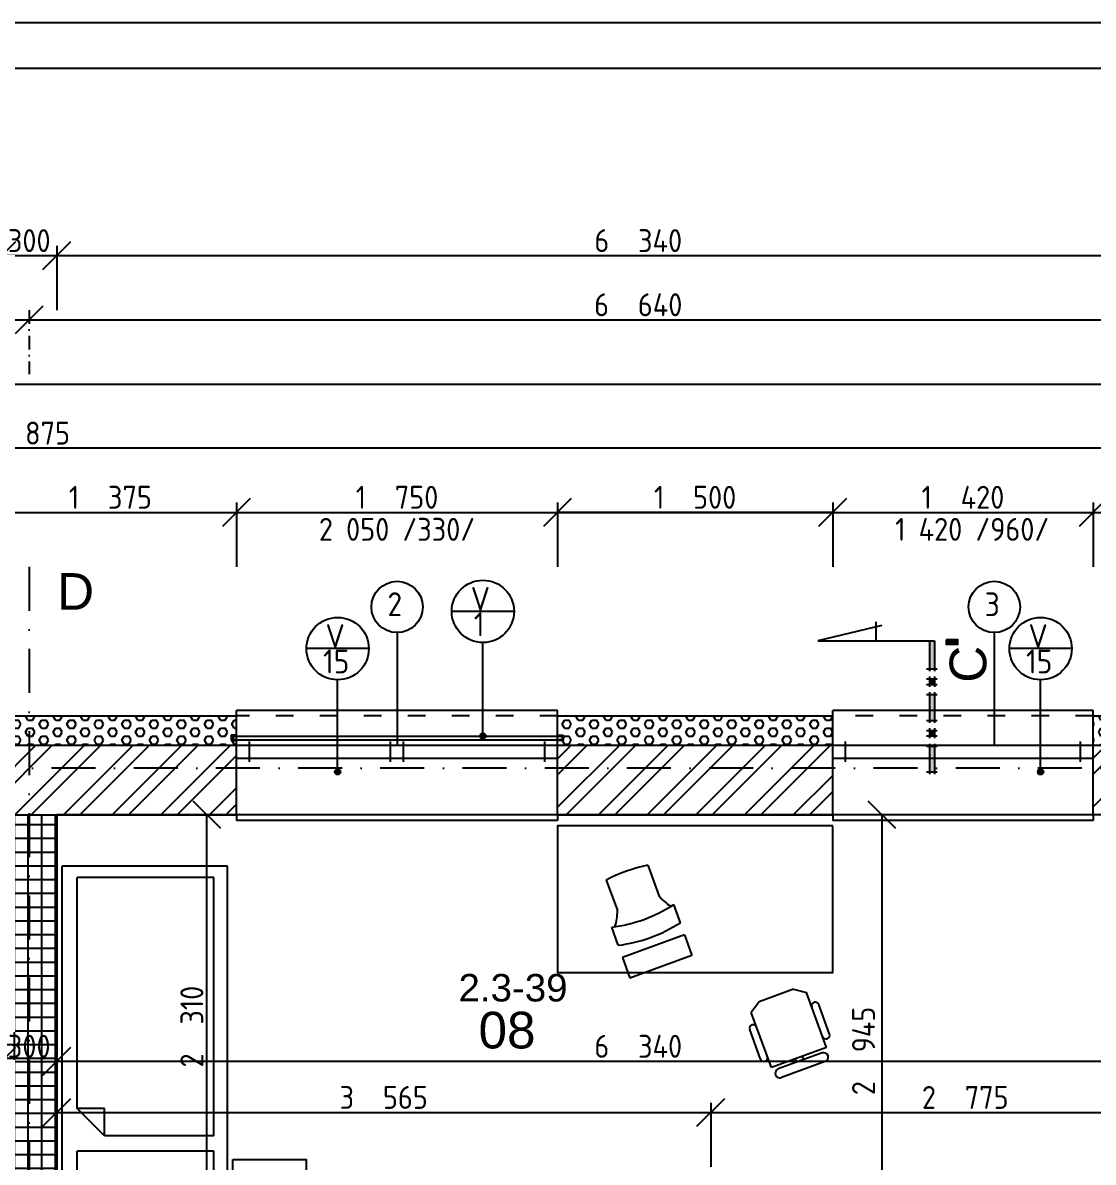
# Model space of a CAD drawing. Extents: x 4511820 to 5180432, y -1526536 to -944957.
# Drawn here: x 5109347 to 5115182, y -1201509 to -1195294 of the extents above; entities that cross this region are included whole.
import ezdxf

# ---------------------------------------------------------------- set-up
doc = ezdxf.new("R2010")
doc.units = 0
doc.header["$MEASUREMENT"] = 0
doc.linetypes.add('ACAD_ISO03W100', pattern=[30, 12, -18])
doc.linetypes.add('BODKOCIARKOVANA_3', pattern=[5.6, 3, -1.3, 0, -1.3])
doc.layers.get('0').update_dxf_attribs({"linetype": 'CONTINUOUS'})
doc.layers.get('Defpoints').update_dxf_attribs({"color": 61, "linetype": 'CONTINUOUS'})
for name, color, linetype in [('KÓTY', 4, 'CONTINUOUS'), ('MÚRY', 1, 'CONTINUOUS'), ('OKNÁ', 143, 'CONTINUOUS'), ('osi', 253, 'CONTINUOUS'), ('Plochy', 41, 'CONTINUOUS'), ('POPIS', 7, 'CONTINUOUS'), ('TENKÁ', 7, 'CONTINUOUS'), ('ZARIADENIE', 47, 'CONTINUOUS'), ('ŠRAFY', 82, 'CONTINUOUS')]:
    doc.layers.add(name, color=color, linetype=linetype)
doc.styles.add('ARIAL', font='arial.ttf')
doc.styles.add('styl1', font='arial.ttf')
doc.styles.add('STYLE1', font='isocp.shx')
doc.dimstyles.new('STANDARD-50', dxfattribs={"dimtxt": 125, "dimasz": 150, "dimexe": 10, "dimexo": 200, "dimgap": 20, "dimtad": 1, "dimdsep": 46, "dimlunit": 6, "dimtxsty": 'STYLE1', "dimblk1": 'OBLIQUE', "dimblk2": 'OBLIQUE', "dimsah": 1, "dimcen": 2.5, "dimse1": 1, "dimse2": 1, "dimadec": 0, "dimazin": 0, "dimtfac": 1, "dimtmove": 1, "dimatfit": 3, "dimldrblk": 'OBLIQUE', "dimfxl": 1, "dimtolj": 1, "dimtzin": 0, "dimarcsym": 0})
pattern_1 = [(45, (584112, 2493.08), (-132.5825215, 132.5825215), []), (45, (584200.39, 2493.08), (-132.5825215, 132.5825215), [])]
pattern_2 = [(0, (0, -89070.035), (0, 43.3012702), [25, -50]), (120, (0, -89070.035), (-37.5, -21.6506351), [25, -50]), (60, (25, -89070.035), (-37.5, 21.6506351), [25, -50])]

# ---------------------------------------------------------------- blocks, each defined once
blk = doc.blocks.new('_OBLIQUE')
at = {"color": 0, "linetype": 'ByBlock'}
blk.add_line((-0.5, -0.5), (0.5, 0.5), dxfattribs=at)
blk = doc.blocks.new('*D13621')
at = {"layer": 'Defpoints', "color": 0}
for p in [(5156282.5, -1197264.5), (5095887.5, -1199234.2), (5156282.5, -1199234.2)]:
    blk.add_point(p, dxfattribs=at)
at = {"layer": 'KÓTY', "color": 0, "lineweight": -2}
blk.add_line((5095887.5, -1197264.5), (5156282.5, -1197264.5), dxfattribs=at)
at = {"layer": 'KÓTY', "color": 0, "linetype": 'ByBlock', "lineweight": -2, "xscale": 150, "yscale": 150, "zscale": 150, "rotation": 180}
blk.add_blockref('_OBLIQUE', (5095887.5, -1197264.5), dxfattribs=at)
at = {"layer": 'KÓTY', "color": 0, "linetype": 'ByBlock', "lineweight": -2, "xscale": 150, "yscale": 150, "zscale": 150}
blk.add_blockref('_OBLIQUE', (5156282.5, -1197264.5), dxfattribs=at)
at = {"layer": 'KÓTY', "color": 0, "insert": (5126085, -1197182), "char_height": 125, "attachment_point": 5, "style": 'STYLE1'}
blk.add_mtext('\\A1;60ﾠ395', dxfattribs=at)
blk = doc.blocks.new('*D13624')
at = {"layer": 'Defpoints', "color": 0}
for p in [(5109382.5, -1196914.5), (5104747.5, -1199074.2), (5109382.5, -1199234.2)]:
    blk.add_point(p, dxfattribs=at)
at = {"layer": 'KÓTY', "color": 0, "lineweight": -2}
blk.add_line((5104747.5, -1196914.5), (5109382.5, -1196914.5), dxfattribs=at)
at = {"layer": 'KÓTY', "color": 0, "linetype": 'ByBlock', "lineweight": -2, "xscale": 150, "yscale": 150, "zscale": 150, "rotation": 180}
blk.add_blockref('_OBLIQUE', (5104747.5, -1196914.5), dxfattribs=at)
at = {"layer": 'KÓTY', "color": 0, "linetype": 'ByBlock', "lineweight": -2, "xscale": 150, "yscale": 150, "zscale": 150}
blk.add_blockref('_OBLIQUE', (5109382.5, -1196914.5), dxfattribs=at)
at = {"layer": 'KÓTY', "color": 0, "insert": (5107065, -1196832), "char_height": 125, "attachment_point": 5, "style": 'STYLE1'}
blk.add_mtext('\\A1;4ﾠ635', dxfattribs=at)
blk = doc.blocks.new('*D13625')
at = {"layer": 'Defpoints', "color": 0}
for p in [(5116022.5, -1196914.5), (5109382.5, -1199234.2), (5116022.5, -1199234.2)]:
    blk.add_point(p, dxfattribs=at)
at = {"layer": 'KÓTY', "color": 0, "lineweight": -2}
blk.add_line((5109382.5, -1196914.5), (5116022.5, -1196914.5), dxfattribs=at)
at = {"layer": 'KÓTY', "color": 0, "linetype": 'ByBlock', "lineweight": -2, "xscale": 150, "yscale": 150, "zscale": 150, "rotation": 180}
blk.add_blockref('_OBLIQUE', (5109382.5, -1196914.5), dxfattribs=at)
at = {"layer": 'KÓTY', "color": 0, "linetype": 'ByBlock', "lineweight": -2, "xscale": 150, "yscale": 150, "zscale": 150}
blk.add_blockref('_OBLIQUE', (5116022.5, -1196914.5), dxfattribs=at)
at = {"layer": 'KÓTY', "color": 0, "insert": (5112702.5, -1196832), "char_height": 125, "attachment_point": 5, "style": 'STYLE1'}
blk.add_mtext('\\A1;6ﾠ640', dxfattribs=at)
blk = doc.blocks.new('*D13638')
at = {"layer": 'Defpoints', "color": 0}
for p in [(5112262.5, -1197964.5), (5112262.5, -1199234.2), (5113762.5, -1199234.2)]:
    blk.add_point(p, dxfattribs=at)
at = {"layer": 'KÓTY', "color": 0, "lineweight": -2}
blk.add_line((5113762.5, -1197964.5), (5112262.5, -1197964.5), dxfattribs=at)
at = {"layer": 'KÓTY', "color": 0, "linetype": 'ByBlock', "lineweight": -2, "xscale": 150, "yscale": 150, "zscale": 150, "rotation": 180}
blk.add_blockref('_OBLIQUE', (5112262.5, -1197964.5), dxfattribs=at)
at = {"layer": 'KÓTY', "color": 0, "linetype": 'ByBlock', "lineweight": -2, "xscale": 150, "yscale": 150, "zscale": 150}
blk.add_blockref('_OBLIQUE', (5113762.5, -1197964.5), dxfattribs=at)
at = {"layer": 'KÓTY', "color": 0, "insert": (5113012.5, -1197882), "char_height": 125, "attachment_point": 5, "style": 'STYLE1'}
blk.add_mtext('\\A1;1ﾠ500', dxfattribs=at)
blk = doc.blocks.new('*D13639')
at = {"layer": 'Defpoints', "color": 0}
for p in [(5113762.5, -1197964.5), (5112262.5, -1199234.2), (5113762.5, -1199234.2)]:
    blk.add_point(p, dxfattribs=at)
at = {"layer": 'KÓTY', "color": 0, "lineweight": -2}
blk.add_line((5112262.5, -1197964.5), (5113762.5, -1197964.5), dxfattribs=at)
at = {"layer": 'KÓTY', "color": 0, "linetype": 'ByBlock', "lineweight": -2, "xscale": 150, "yscale": 150, "zscale": 150, "rotation": 180}
blk.add_blockref('_OBLIQUE', (5112262.5, -1197964.5), dxfattribs=at)
at = {"layer": 'KÓTY', "color": 0, "linetype": 'ByBlock', "lineweight": -2, "xscale": 150, "yscale": 150, "zscale": 150}
blk.add_blockref('_OBLIQUE', (5113762.5, -1197964.5), dxfattribs=at)
at = {"layer": 'KÓTY', "color": 0, "insert": (5113012.5, -1197882), "char_height": 125, "attachment_point": 5, "style": 'STYLE1'}
blk.add_mtext('\\A1;1ﾠ500', dxfattribs=at)
blk = doc.blocks.new('*D13661')
at = {"layer": 'Defpoints', "color": 0}
for p in [(5095887.5, -1197614.5), (5122762.5, -1199074.2), (5095887.5, -1199234.2)]:
    blk.add_point(p, dxfattribs=at)
at = {"layer": 'KÓTY', "color": 0, "lineweight": -2}
blk.add_line((5122762.5, -1197614.5), (5095887.5, -1197614.5), dxfattribs=at)
at = {"layer": 'KÓTY', "color": 0, "linetype": 'ByBlock', "lineweight": -2, "xscale": 150, "yscale": 150, "zscale": 150, "rotation": 180}
blk.add_blockref('_OBLIQUE', (5095887.5, -1197614.5), dxfattribs=at)
at = {"layer": 'KÓTY', "color": 0, "linetype": 'ByBlock', "lineweight": -2, "xscale": 150, "yscale": 150, "zscale": 150}
blk.add_blockref('_OBLIQUE', (5122762.5, -1197614.5), dxfattribs=at)
at = {"layer": 'KÓTY', "color": 0, "insert": (5109325, -1197532), "char_height": 125, "attachment_point": 5, "style": 'STYLE1'}
blk.add_mtext('\\A1;26ﾠ875', dxfattribs=at)
blk = doc.blocks.new('*D13730')
at = {"layer": 'Defpoints', "color": 0}
for p in [(5109532.5, -1196564.5), (5109532.5, -1199614.2), (5115872.5, -1199614.2)]:
    blk.add_point(p, dxfattribs=at)
at = {"layer": 'KÓTY', "color": 0, "lineweight": -2}
blk.add_line((5115872.5, -1196564.5), (5109532.5, -1196564.5), dxfattribs=at)
at = {"layer": 'KÓTY', "color": 0, "linetype": 'ByBlock', "lineweight": -2, "xscale": 150, "yscale": 150, "zscale": 150, "rotation": 180}
blk.add_blockref('_OBLIQUE', (5109532.5, -1196564.5), dxfattribs=at)
at = {"layer": 'KÓTY', "color": 0, "linetype": 'ByBlock', "lineweight": -2, "xscale": 150, "yscale": 150, "zscale": 150}
blk.add_blockref('_OBLIQUE', (5115872.5, -1196564.5), dxfattribs=at)
at = {"layer": 'KÓTY', "color": 0, "insert": (5112702.5, -1196482), "char_height": 125, "attachment_point": 5, "style": 'STYLE1'}
blk.add_mtext('\\A1;6ﾠ340', dxfattribs=at)
blk = doc.blocks.new('*D13731')
at = {"layer": 'Defpoints', "color": 0}
for p in [(5109232.5, -1196564.5), (5109232.5, -1199614.2), (5109532.5, -1199614.2)]:
    blk.add_point(p, dxfattribs=at)
at = {"layer": 'KÓTY', "color": 0, "lineweight": -2}
blk.add_line((5109532.5, -1196564.5), (5109232.5, -1196564.5), dxfattribs=at)
at = {"layer": 'KÓTY', "color": 0, "linetype": 'ByBlock', "lineweight": -2, "xscale": 150, "yscale": 150, "zscale": 150, "rotation": 180}
blk.add_blockref('_OBLIQUE', (5109232.5, -1196564.5), dxfattribs=at)
at = {"layer": 'KÓTY', "color": 0, "linetype": 'ByBlock', "lineweight": -2, "xscale": 150, "yscale": 150, "zscale": 150}
blk.add_blockref('_OBLIQUE', (5109532.5, -1196564.5), dxfattribs=at)
at = {"layer": 'KÓTY', "color": 0, "insert": (5109382.5, -1196482), "char_height": 125, "attachment_point": 5, "style": 'STYLE1'}
blk.add_mtext('\\A1;300', dxfattribs=at)
blk = doc.blocks.new('*D14026')
at = {"layer": 'Defpoints', "color": 0}
for p in [(5115182.5, -1197964.5), (5113762.5, -1199074.2), (5115182.5, -1199074.2)]:
    blk.add_point(p, dxfattribs=at)
at = {"layer": 'KÓTY', "color": 0, "lineweight": -2}
blk.add_line((5113762.5, -1197964.5), (5115182.5, -1197964.5), dxfattribs=at)
at = {"layer": 'KÓTY', "color": 0, "linetype": 'ByBlock', "lineweight": -2, "xscale": 150, "yscale": 150, "zscale": 150, "rotation": 180}
blk.add_blockref('_OBLIQUE', (5113762.5, -1197964.5), dxfattribs=at)
at = {"layer": 'KÓTY', "color": 0, "linetype": 'ByBlock', "lineweight": -2, "xscale": 150, "yscale": 150, "zscale": 150}
blk.add_blockref('_OBLIQUE', (5115182.5, -1197964.5), dxfattribs=at)
at = {"layer": 'KÓTY', "color": 0, "insert": (5114472.5, -1197882), "char_height": 125, "attachment_point": 5, "style": 'STYLE1'}
blk.add_mtext('\\A1;1ﾠ420', dxfattribs=at)
blk = doc.blocks.new('*D14027')
at = {"layer": 'Defpoints', "color": 0}
for p in [(5117012.5, -1197964.5), (5115182.5, -1199234.2), (5117012.5, -1199234.2)]:
    blk.add_point(p, dxfattribs=at)
at = {"layer": 'KÓTY', "color": 0, "lineweight": -2}
blk.add_line((5115182.5, -1197964.5), (5117012.5, -1197964.5), dxfattribs=at)
at = {"layer": 'KÓTY', "color": 0, "linetype": 'ByBlock', "lineweight": -2, "xscale": 150, "yscale": 150, "zscale": 150, "rotation": 180}
blk.add_blockref('_OBLIQUE', (5115182.5, -1197964.5), dxfattribs=at)
at = {"layer": 'KÓTY', "color": 0, "linetype": 'ByBlock', "lineweight": -2, "xscale": 150, "yscale": 150, "zscale": 150}
blk.add_blockref('_OBLIQUE', (5117012.5, -1197964.5), dxfattribs=at)
at = {"layer": 'KÓTY', "color": 0, "insert": (5116097.5, -1197882), "char_height": 125, "attachment_point": 5, "style": 'STYLE1'}
blk.add_mtext('\\A1;1ﾠ830', dxfattribs=at)
blk = doc.blocks.new('*D14028')
at = {"layer": 'Defpoints', "color": 0}
for p in [(5110512.5, -1197964.5), (5109137.5, -1199234.2), (5110512.5, -1199234.2)]:
    blk.add_point(p, dxfattribs=at)
at = {"layer": 'KÓTY', "color": 0, "lineweight": -2}
blk.add_line((5109137.5, -1197964.5), (5110512.5, -1197964.5), dxfattribs=at)
at = {"layer": 'KÓTY', "color": 0, "linetype": 'ByBlock', "lineweight": -2, "xscale": 150, "yscale": 150, "zscale": 150, "rotation": 180}
blk.add_blockref('_OBLIQUE', (5109137.5, -1197964.5), dxfattribs=at)
at = {"layer": 'KÓTY', "color": 0, "linetype": 'ByBlock', "lineweight": -2, "xscale": 150, "yscale": 150, "zscale": 150}
blk.add_blockref('_OBLIQUE', (5110512.5, -1197964.5), dxfattribs=at)
at = {"layer": 'KÓTY', "color": 0, "insert": (5109825, -1197882), "char_height": 125, "attachment_point": 5, "style": 'STYLE1'}
blk.add_mtext('\\A1;1ﾠ375', dxfattribs=at)
blk = doc.blocks.new('*D14029')
at = {"layer": 'Defpoints', "color": 0}
for p in [(5112262.5, -1197964.5), (5110512.5, -1199234.2), (5112262.5, -1199234.2)]:
    blk.add_point(p, dxfattribs=at)
at = {"layer": 'KÓTY', "color": 0, "lineweight": -2}
blk.add_line((5110512.5, -1197964.5), (5112262.5, -1197964.5), dxfattribs=at)
at = {"layer": 'KÓTY', "color": 0, "linetype": 'ByBlock', "lineweight": -2, "xscale": 150, "yscale": 150, "zscale": 150, "rotation": 180}
blk.add_blockref('_OBLIQUE', (5110512.5, -1197964.5), dxfattribs=at)
at = {"layer": 'KÓTY', "color": 0, "linetype": 'ByBlock', "lineweight": -2, "xscale": 150, "yscale": 150, "zscale": 150}
blk.add_blockref('_OBLIQUE', (5112262.5, -1197964.5), dxfattribs=at)
at = {"layer": 'KÓTY', "color": 0, "insert": (5111387.5, -1197882), "char_height": 125, "attachment_point": 5, "style": 'STYLE1'}
blk.add_mtext('\\A1;1ﾠ750', dxfattribs=at)
blk = doc.blocks.new('*D27119')
at = {"layer": 'Defpoints', "color": 0}
for p in [(5112262.5, -1197964.5), (5112262.5, -1199234.2), (5113762.5, -1199234.2)]:
    blk.add_point(p, dxfattribs=at)
at = {"layer": 'KÓTY', "color": 0, "lineweight": -2}
blk.add_line((5113762.5, -1197964.5), (5112262.5, -1197964.5), dxfattribs=at)
at = {"layer": 'KÓTY', "color": 0, "linetype": 'ByBlock', "lineweight": -2, "xscale": 150, "yscale": 150, "zscale": 150, "rotation": 180}
blk.add_blockref('_OBLIQUE', (5112262.5, -1197964.5), dxfattribs=at)
at = {"layer": 'KÓTY', "color": 0, "linetype": 'ByBlock', "lineweight": -2, "xscale": 150, "yscale": 150, "zscale": 150}
blk.add_blockref('_OBLIQUE', (5113762.5, -1197964.5), dxfattribs=at)
at = {"layer": 'KÓTY', "color": 0, "insert": (5113012.5, -1197882), "char_height": 125, "attachment_point": 5, "style": 'STYLE1'}
blk.add_mtext('\\A1;1ﾠ500', dxfattribs=at)
blk = doc.blocks.new('*D27120')
at = {"layer": 'Defpoints', "color": 0}
for p in [(5113762.5, -1197964.5), (5112262.5, -1199234.2), (5113762.5, -1199234.2)]:
    blk.add_point(p, dxfattribs=at)
at = {"layer": 'KÓTY', "color": 0, "lineweight": -2}
blk.add_line((5112262.5, -1197964.5), (5113762.5, -1197964.5), dxfattribs=at)
at = {"layer": 'KÓTY', "color": 0, "linetype": 'ByBlock', "lineweight": -2, "xscale": 150, "yscale": 150, "zscale": 150, "rotation": 180}
blk.add_blockref('_OBLIQUE', (5112262.5, -1197964.5), dxfattribs=at)
at = {"layer": 'KÓTY', "color": 0, "linetype": 'ByBlock', "lineweight": -2, "xscale": 150, "yscale": 150, "zscale": 150}
blk.add_blockref('_OBLIQUE', (5113762.5, -1197964.5), dxfattribs=at)
at = {"layer": 'KÓTY', "color": 0, "insert": (5113012.5, -1197882), "char_height": 125, "attachment_point": 5, "style": 'STYLE1'}
blk.add_mtext('\\A1;1ﾠ500', dxfattribs=at)
blk = doc.blocks.new('*D27308')
at = {"layer": 'Defpoints', "color": 0}
for p in [(5115182.5, -1197964.5), (5113762.5, -1199074.2), (5115182.5, -1199074.2)]:
    blk.add_point(p, dxfattribs=at)
at = {"layer": 'KÓTY', "color": 0, "lineweight": -2}
blk.add_line((5113762.5, -1197964.5), (5115182.5, -1197964.5), dxfattribs=at)
at = {"layer": 'KÓTY', "color": 0, "linetype": 'ByBlock', "lineweight": -2, "xscale": 150, "yscale": 150, "zscale": 150, "rotation": 180}
blk.add_blockref('_OBLIQUE', (5113762.5, -1197964.5), dxfattribs=at)
at = {"layer": 'KÓTY', "color": 0, "linetype": 'ByBlock', "lineweight": -2, "xscale": 150, "yscale": 150, "zscale": 150}
blk.add_blockref('_OBLIQUE', (5115182.5, -1197964.5), dxfattribs=at)
at = {"layer": 'KÓTY', "color": 0, "insert": (5114472.5, -1197882), "char_height": 125, "attachment_point": 5, "style": 'STYLE1'}
blk.add_mtext('\\A1;1ﾠ420', dxfattribs=at)
blk = doc.blocks.new('*D27309')
at = {"layer": 'Defpoints', "color": 0}
for p in [(5117012.5, -1197964.5), (5115182.5, -1199234.2), (5117012.5, -1199234.2)]:
    blk.add_point(p, dxfattribs=at)
at = {"layer": 'KÓTY', "color": 0, "lineweight": -2}
blk.add_line((5115182.5, -1197964.5), (5117012.5, -1197964.5), dxfattribs=at)
at = {"layer": 'KÓTY', "color": 0, "linetype": 'ByBlock', "lineweight": -2, "xscale": 150, "yscale": 150, "zscale": 150, "rotation": 180}
blk.add_blockref('_OBLIQUE', (5115182.5, -1197964.5), dxfattribs=at)
at = {"layer": 'KÓTY', "color": 0, "linetype": 'ByBlock', "lineweight": -2, "xscale": 150, "yscale": 150, "zscale": 150}
blk.add_blockref('_OBLIQUE', (5117012.5, -1197964.5), dxfattribs=at)
at = {"layer": 'KÓTY', "color": 0, "insert": (5116097.5, -1197882), "char_height": 125, "attachment_point": 5, "style": 'STYLE1'}
blk.add_mtext('\\A1;1ﾠ830', dxfattribs=at)
blk = doc.blocks.new('*D27310')
at = {"layer": 'Defpoints', "color": 0}
for p in [(5110512.5, -1197964.5), (5109137.5, -1199234.2), (5110512.5, -1199234.2)]:
    blk.add_point(p, dxfattribs=at)
at = {"layer": 'KÓTY', "color": 0, "lineweight": -2}
blk.add_line((5109137.5, -1197964.5), (5110512.5, -1197964.5), dxfattribs=at)
at = {"layer": 'KÓTY', "color": 0, "linetype": 'ByBlock', "lineweight": -2, "xscale": 150, "yscale": 150, "zscale": 150, "rotation": 180}
blk.add_blockref('_OBLIQUE', (5109137.5, -1197964.5), dxfattribs=at)
at = {"layer": 'KÓTY', "color": 0, "linetype": 'ByBlock', "lineweight": -2, "xscale": 150, "yscale": 150, "zscale": 150}
blk.add_blockref('_OBLIQUE', (5110512.5, -1197964.5), dxfattribs=at)
at = {"layer": 'KÓTY', "color": 0, "insert": (5109825, -1197882), "char_height": 125, "attachment_point": 5, "style": 'STYLE1'}
blk.add_mtext('\\A1;1ﾠ375', dxfattribs=at)
blk = doc.blocks.new('*D27311')
at = {"layer": 'Defpoints', "color": 0}
for p in [(5112262.5, -1197964.5), (5110512.5, -1199234.2), (5112262.5, -1199234.2)]:
    blk.add_point(p, dxfattribs=at)
at = {"layer": 'KÓTY', "color": 0, "lineweight": -2}
blk.add_line((5110512.5, -1197964.5), (5112262.5, -1197964.5), dxfattribs=at)
at = {"layer": 'KÓTY', "color": 0, "linetype": 'ByBlock', "lineweight": -2, "xscale": 150, "yscale": 150, "zscale": 150, "rotation": 180}
blk.add_blockref('_OBLIQUE', (5110512.5, -1197964.5), dxfattribs=at)
at = {"layer": 'KÓTY', "color": 0, "linetype": 'ByBlock', "lineweight": -2, "xscale": 150, "yscale": 150, "zscale": 150}
blk.add_blockref('_OBLIQUE', (5112262.5, -1197964.5), dxfattribs=at)
at = {"layer": 'KÓTY', "color": 0, "insert": (5111387.5, -1197882), "char_height": 125, "attachment_point": 5, "style": 'STYLE1'}
blk.add_mtext('\\A1;1ﾠ750', dxfattribs=at)
blk = doc.blocks.new('JEDNOPOSTEL')
at = {"layer": 'ZARIADENIE', "ltscale": 0.25}
for p, q in [((4449069, -1322230.2), (4447069, -1322230.2)), ((4447069, -1323130.2), (4447069, -1322230.2)), ((4449069, -1322230.2), (4449069, -1323130.2)), ((4449069, -1323130.2), (4447069, -1323130.2)), ((4448913, -1323349.6), (4448929.1, -1323317.4))]:
    blk.add_line(p, q, dxfattribs=at)
at = {"layer": 'ZARIADENIE', "color": 76, "ltscale": 0.25}
for p, q in [((4448390.6, -1322311.3), (4447130.6, -1322311.3)), ((4447130.6, -1323056.9), (4447130.6, -1322311.3)), ((4448540.6, -1322461.3), (4448390.6, -1322311.3)), ((4448390.6, -1322461.3), (4448390.6, -1322311.3)), ((4448992.6, -1322311.3), (4448623.3, -1322311.3)), ((4448623.3, -1323056.9), (4448623.3, -1322311.3)), ((4448992.6, -1323056.9), (4448992.6, -1322311.3)), ((4448540.6, -1322461.3), (4448390.6, -1322461.3)), ((4448540.6, -1323056.9), (4448540.6, -1322461.3)), ((4448540.6, -1323056.9), (4447130.6, -1323056.9)), ((4448992.6, -1323056.9), (4448623.3, -1323056.9))]:
    blk.add_line(p, q, dxfattribs=at)
at = {"layer": 'ZARIADENIE'}
blk.add_lwpolyline([(4448669, -1323160.2), (4448669, -1323560.2), (4449069, -1323560.2), (4449069, -1323160.2)], close=True, dxfattribs=at)
at = {"layer": 'ZARIADENIE', "ltscale": 0.25}
for centre, radius in [((4448929.1, -1323317.4), 69.7), ((4448913, -1323349.6), 51.9)]:
    blk.add_circle(centre, radius, dxfattribs=at)
blk = doc.blocks.new('*D27885')
at = {"layer": 'Defpoints', "color": 0}
for p in [(5109532.5, -1199379.7), (5115872.5, -1199379.7), (5109532.5, -1200959)]:
    blk.add_point(p, dxfattribs=at)
at = {"layer": 'KÓTY', "color": 0, "lineweight": -2}
blk.add_line((5115872.5, -1200959), (5109532.5, -1200959), dxfattribs=at)
at = {"layer": 'KÓTY', "color": 0, "linetype": 'ByBlock', "lineweight": -2, "xscale": 150, "yscale": 150, "zscale": 150, "rotation": 180}
blk.add_blockref('_OBLIQUE', (5109532.5, -1200959), dxfattribs=at)
at = {"layer": 'KÓTY', "color": 0, "linetype": 'ByBlock', "lineweight": -2, "xscale": 150, "yscale": 150, "zscale": 150}
blk.add_blockref('_OBLIQUE', (5115872.5, -1200959), dxfattribs=at)
at = {"layer": 'KÓTY', "color": 0, "insert": (5112702.5, -1200876.5), "char_height": 125, "attachment_point": 5, "style": 'STYLE1'}
blk.add_mtext('\\A1;6ﾠ340', dxfattribs=at)
blk = doc.blocks.new('*D28095')
at = {"layer": 'Defpoints', "color": 0}
for p in [(5110351.5, -1199614.2), (5110512.5, -1199614.2), (5110547.5, -1201924.2)]:
    blk.add_point(p, dxfattribs=at)
at = {"layer": 'KÓTY', "color": 0, "lineweight": -2}
blk.add_line((5110351.5, -1201924.2), (5110351.5, -1199614.2), dxfattribs=at)
at = {"layer": 'KÓTY', "color": 0, "linetype": 'ByBlock', "lineweight": -2, "xscale": 150, "yscale": 150, "zscale": 150}
for p, rotation in [((5110351.5, -1199614.2), 90), ((5110351.5, -1201924.2), 270)]:
    blk.add_blockref('_OBLIQUE', p, dxfattribs=dict(at, rotation=rotation))
at = {"layer": 'KÓTY', "color": 0, "insert": (5110269, -1200769.2), "char_height": 125, "attachment_point": 5, "rotation": 90, "style": 'STYLE1'}
blk.add_mtext('\\A1;2ﾠ310', dxfattribs=at)
blk = doc.blocks.new('*D28096')
at = {"layer": 'Defpoints', "color": 0}
for p in [(5113097.5, -1201238), (5109532.5, -1201689.7), (5113097.5, -1201689.7)]:
    blk.add_point(p, dxfattribs=at)
at = {"layer": 'KÓTY', "color": 0, "lineweight": -2}
blk.add_line((5109532.5, -1201238), (5113097.5, -1201238), dxfattribs=at)
at = {"layer": 'KÓTY', "color": 0, "linetype": 'ByBlock', "lineweight": -2, "xscale": 150, "yscale": 150, "zscale": 150, "rotation": 180}
blk.add_blockref('_OBLIQUE', (5109532.5, -1201238), dxfattribs=at)
at = {"layer": 'KÓTY', "color": 0, "linetype": 'ByBlock', "lineweight": -2, "xscale": 150, "yscale": 150, "zscale": 150}
blk.add_blockref('_OBLIQUE', (5113097.5, -1201238), dxfattribs=at)
at = {"layer": 'KÓTY', "color": 0, "insert": (5111315, -1201155.5), "char_height": 125, "attachment_point": 5, "style": 'STYLE1'}
blk.add_mtext('\\A1;3ﾠ565', dxfattribs=at)
blk = doc.blocks.new('*D28097')
at = {"layer": 'Defpoints', "color": 0}
for p in [(5115872.5, -1201238), (5113097.5, -1201689.7), (5115872.5, -1201689.7)]:
    blk.add_point(p, dxfattribs=at)
at = {"layer": 'KÓTY', "color": 0, "lineweight": -2}
blk.add_line((5113097.5, -1201238), (5115872.5, -1201238), dxfattribs=at)
at = {"layer": 'KÓTY', "color": 0, "linetype": 'ByBlock', "lineweight": -2, "xscale": 150, "yscale": 150, "zscale": 150, "rotation": 180}
blk.add_blockref('_OBLIQUE', (5113097.5, -1201238), dxfattribs=at)
at = {"layer": 'KÓTY', "color": 0, "linetype": 'ByBlock', "lineweight": -2, "xscale": 150, "yscale": 150, "zscale": 150}
blk.add_blockref('_OBLIQUE', (5115872.5, -1201238), dxfattribs=at)
at = {"layer": 'KÓTY', "color": 0, "insert": (5114485, -1201155.5), "char_height": 125, "attachment_point": 5, "style": 'STYLE1'}
blk.add_mtext('\\A1;2ﾠ775', dxfattribs=at)
blk = doc.blocks.new('*D28166')
at = {"layer": 'Defpoints', "color": 0}
for p in [(5114031.5, -1199614.2), (5114031.5, -1199614.2), (5114031.5, -1202559.2)]:
    blk.add_point(p, dxfattribs=at)
at = {"layer": 'KÓTY', "color": 0, "lineweight": -2}
blk.add_line((5114031.5, -1202559.2), (5114031.5, -1199614.2), dxfattribs=at)
at = {"layer": 'KÓTY', "color": 0, "linetype": 'ByBlock', "lineweight": -2, "xscale": 150, "yscale": 150, "zscale": 150}
for p, rotation in [((5114031.5, -1199614.2), 90), ((5114031.5, -1202559.2), 270)]:
    blk.add_blockref('_OBLIQUE', p, dxfattribs=dict(at, rotation=rotation))
at = {"layer": 'KÓTY', "color": 0, "insert": (5113930.5, -1200902), "char_height": 125, "attachment_point": 5, "rotation": 90, "style": 'STYLE1'}
blk.add_mtext('\\A1;2ﾠ945', dxfattribs=at)
blk = doc.blocks.new('*D28660')
at = {"layer": 'Defpoints', "color": 0}
for p in [(5109232.5, -1200959), (5109532.5, -1200959), (5109532.5, -1200959)]:
    blk.add_point(p, dxfattribs=at)
at = {"layer": 'KÓTY', "color": 0, "lineweight": -2}
blk.add_line((5109232.5, -1200959), (5109532.5, -1200959), dxfattribs=at)
at = {"layer": 'KÓTY', "color": 0, "linetype": 'ByBlock', "lineweight": -2, "xscale": 150, "yscale": 150, "zscale": 150, "rotation": 180}
blk.add_blockref('_OBLIQUE', (5109232.5, -1200959), dxfattribs=at)
at = {"layer": 'KÓTY', "color": 0, "linetype": 'ByBlock', "lineweight": -2, "xscale": 150, "yscale": 150, "zscale": 150}
blk.add_blockref('_OBLIQUE', (5109532.5, -1200959), dxfattribs=at)
at = {"layer": 'KÓTY', "color": 0, "insert": (5109382.5, -1200876.5), "char_height": 125, "attachment_point": 5, "style": 'STYLE1'}
blk.add_mtext('\\A1;300', dxfattribs=at)

msp = doc.modelspace()

# ---------------------------------------------------------------- hatches: boundary and pattern name
at = {"layer": 'TENKÁ'}
h = msp.add_hatch(color=256, dxfattribs=at)
h.dxf.hatch_style = 1
h.paths.add_polyline_path([(5114316.625, -1198817.785), (5114316.625, -1198664.16), (5114290.75, -1198664.16), (5114290.75, -1198817.785)])
h = msp.add_hatch(color=256, dxfattribs=at)
h.dxf.hatch_style = 1
h.paths.add_polyline_path([(5114381.5, -1198683.535), (5114445.125, -1198683.535), (5114445.125, -1198659.91), (5114381.5, -1198659.91)])
h = msp.add_hatch(color=256, dxfattribs=at)
h.dxf.hatch_style = 1
h.paths.add_polyline_path([(5114316.625, -1198872.66), (5114290.75, -1198872.66), (5114290.75, -1198902.91), (5114316.625, -1198902.91)])
h = msp.add_hatch(color=256, dxfattribs=at)
h.dxf.hatch_style = 1
h.paths.add_polyline_path([(5114316.625, -1199098.91), (5114316.625, -1198957.785), (5114290.75, -1198957.785), (5114290.75, -1199098.91)])
h = msp.add_hatch(color=256, dxfattribs=at)
h.dxf.hatch_style = 1
h.paths.add_polyline_path([(5110512.5, -1199204.226), (5110487.5, -1199204.226), (5110487.5, -1199184.226), (5110512.5, -1199184.226), (5110512.5, -1199179.226), (5110482.5, -1199179.226), (5110482.5, -1199209.226), (5110512.5, -1199209.226)])
h = msp.add_hatch(color=256, dxfattribs=at)
h.dxf.hatch_style = 1
h.paths.add_polyline_path([(5111855.5, -1199169.226, 2.41421356), (5111870.5, -1199184.226, 0.41421356)])
h = msp.add_hatch(color=256, dxfattribs=at)
h.dxf.hatch_style = 1
h.paths.add_polyline_path([(5112262.5, -1199204.226), (5112287.5, -1199204.226), (5112287.5, -1199184.226), (5112262.5, -1199184.226), (5112262.5, -1199179.226), (5112292.5, -1199179.226), (5112292.5, -1199209.226), (5112262.5, -1199209.226)])
h = msp.add_hatch(color=256, dxfattribs=at)
h.dxf.hatch_style = 1
h.paths.add_polyline_path([(5114316.625, -1199153.785), (5114290.75, -1199153.785), (5114290.75, -1199184.035), (5114316.625, -1199184.035)])
h = msp.add_hatch(color=256, dxfattribs=at)
h.dxf.hatch_style = 1
h.paths.add_polyline_path([(5114316.625, -1199238.91), (5114290.75, -1199238.91), (5114290.75, -1199380.035), (5114316.625, -1199380.035)])
h = msp.add_hatch(color=256, dxfattribs=at)
h.dxf.hatch_style = 1
h.paths.add_polyline_path([(5111063.766, -1199364.9, 2.41421356), (5111078.766, -1199379.9, 0.41421356)])
h = msp.add_hatch(color=256, dxfattribs=at)
h.dxf.hatch_style = 1
h.paths.add_polyline_path([(5114895.766, -1199364.9, 2.41421356), (5114910.766, -1199379.9, 0.41421356)])
at = {"layer": 'ŠRAFY'}
h = msp.add_hatch(dxfattribs=at)
h.set_pattern_fill('HEX', color=256, scale=200)
h.set_pattern_definition(pattern_2)
h.paths.add_polyline_path([(5110512.5, -1199234.226), (5110512.5, -1199074.226), (5109137.5, -1199074.226), (5109137.5, -1199234.226)])
h = msp.add_hatch(dxfattribs=at)
h.set_pattern_fill('HEX', color=256, scale=200)
h.set_pattern_definition(pattern_2)
h.paths.add_polyline_path([(5113762.5, -1199074.226), (5112262.5, -1199074.226), (5112262.5, -1199234.226), (5113762.5, -1199234.226)])
h = msp.add_hatch(dxfattribs=at)
h.set_pattern_fill('HEX', color=256, scale=200)
h.set_pattern_definition(pattern_2)
h.paths.add_polyline_path([(5117012.5, -1199074.226), (5115182.5, -1199074.226), (5115182.5, -1199234.226), (5117012.5, -1199234.226)])
h = msp.add_hatch(dxfattribs=at)
h.set_pattern_fill('ANSI32', color=256, scale=500)
h.set_pattern_definition(pattern_1)
h.paths.add_polyline_path([(5109137.5, -1199614.226), (5109232.5, -1199614.226), (5109532.5, -1199614.226), (5110512.5, -1199614.226), (5110512.5, -1199234.226), (5109137.5, -1199234.226)])
h = msp.add_hatch(dxfattribs=at)
h.set_pattern_fill('ANSI32', color=256, scale=500)
h.set_pattern_definition(pattern_1)
h.paths.add_polyline_path([(5112262.5, -1199614.226), (5113762.5, -1199614.226), (5113762.5, -1199304.226), (5113762.5, -1199234.226), (5112262.5, -1199234.226)])
h = msp.add_hatch(dxfattribs=at)
h.set_pattern_fill('ANSI32', color=256, scale=500)
h.set_pattern_definition(pattern_1)
h.paths.add_polyline_path([(5115182.5, -1199234.226), (5115182.5, -1199304.226), (5115182.5, -1199614.226), (5115872.5, -1199614.226), (5116172.5, -1199614.226), (5117012.5, -1199614.226), (5117012.5, -1199304.226), (5117012.5, -1199234.226)])
at = {"layer": 'ŠRAFY', "ltscale": 0.25}
h = msp.add_hatch(dxfattribs=at)
h.set_pattern_fill('ANSI37', color=256, scale=600, angle=45)
h.set_pattern_definition([(90, (-3307273.674, 579782.7), (-75, 1e-14), []), (180, (-3307273.674, 579782.7), (-1e-14, -75), [])])
h.paths.add_polyline_path([(5109532.5, -1202114.226), (5109532.5, -1202039.226), (5109532.5, -1201924.226), (5109532.5, -1199614.226), (5109232.5, -1199614.226), (5109232.5, -1202169.226), (5109347.5, -1202169.226), (5109347.5, -1202114.226)])

# ---------------------------------------------------------------- linework, layer by layer
at = {"layer": 'KÓTY', "ltscale": 25}
msp.add_line((5109532.5, -1196511.132), (5109532.5, -1196861.132), dxfattribs=at)
at = {"layer": 'KÓTY', "linetype": 'BODKOCIARKOVANA_3', "ltscale": 25}
msp.add_line((5109382.5, -1196861.132), (5109382.5, -1197211.132), dxfattribs=at)
at = {"layer": 'KÓTY', "ltscale": 0.25}
for p, q in [((5110512.5, -1197911.132), (5110512.5, -1198261.132)), ((5112262.5, -1197911.132), (5112262.5, -1198261.132)), ((5113762.5, -1197911.132), (5113762.5, -1198261.132)), ((5115182.5, -1197911.132), (5115182.5, -1198261.132)), ((5113097.5, -1201184.632), (5113097.5, -1201534.632))]:
    msp.add_line(p, q, dxfattribs=at)
at = {"layer": 'MÚRY'}
for p, q in [((5109137.5, -1199074.226), (5110512.5, -1199074.226)), ((5110512.5, -1199614.226), (5110512.5, -1199074.226)), ((5112262.5, -1199074.226), (5113762.5, -1199074.226)), ((5112262.5, -1199614.226), (5112262.5, -1199074.226)), ((5113762.5, -1199614.226), (5113762.5, -1199074.226)), ((5115182.5, -1199074.226), (5117012.5, -1199074.226)), ((5115182.5, -1199614.226), (5115182.5, -1199074.226)), ((5109532.5, -1199614.226), (5110512.5, -1199614.226)), ((5109532.5, -1201924.226), (5109532.5, -1199614.226)), ((5112262.5, -1199614.226), (5113762.5, -1199614.226)), ((5115872.5, -1199614.226), (5115182.5, -1199614.226))]:
    msp.add_line(p, q, dxfattribs=at)
at = {"layer": 'OKNÁ', "ltscale": 0.25}
for p, q in [((5111387.5, -1198620.372), (5111387.5, -1199234.226)), ((5114643.5, -1198620.372), (5114643.5, -1199234.226)), ((5110512.5, -1199184.226), (5112262.5, -1199184.226)), ((5110512.5, -1199204.226), (5112262.5, -1199204.226)), ((5110512.5, -1199204.226), (5112262.5, -1199204.226)), ((5110512.5, -1199234.226), (5112262.5, -1199234.226)), ((5110582.5, -1199324.226), (5110582.5, -1199214.226)), ((5110582.5, -1199324.226), (5110582.5, -1199214.226)), ((5111352.5, -1199324.226), (5111352.5, -1199214.226)), ((5111352.5, -1199324.226), (5111352.5, -1199214.226)), ((5111422.5, -1199324.226), (5111422.5, -1199214.226)), ((5111422.5, -1199324.226), (5111422.5, -1199214.226)), ((5112192.5, -1199324.226), (5112192.5, -1199214.226)), ((5112192.5, -1199324.226), (5112192.5, -1199214.226)), ((5113762.5, -1199234.226), (5115182.5, -1199234.226)), ((5113832.5, -1199324.226), (5113832.5, -1199214.226)), ((5113832.5, -1199324.226), (5113832.5, -1199214.226)), ((5115112.5, -1199324.226), (5115112.5, -1199214.226)), ((5115112.5, -1199324.226), (5115112.5, -1199214.226)), ((5110512.5, -1199304.226), (5112262.5, -1199304.226)), ((5113762.5, -1199304.226), (5115182.5, -1199304.226))]:
    msp.add_line(p, q, dxfattribs=at)
for centre in [(5111387.5, -1198480.372), (5114643.5, -1198480.372)]:
    msp.add_circle(centre, 140, dxfattribs=at)
at = {"layer": 'osi', "linetype": 'BODKOCIARKOVANA_3', "ltscale": 80}
for p, q in [((5109382.5, -1198261.132), (5109382.5, -1230189.035)), ((5157242.5, -1199359.226), (5093572.5, -1199359.226))]:
    msp.add_line(p, q, dxfattribs=at)
at = {"layer": 'Plochy'}
msp.add_lwpolyline([(5115872.5, -1199614.226), (5109532.5, -1199614.226), (5109532.5, -1201924.226), (5113097.5, -1201924.226), (5113097.5, -1202559.226), (5115872.5, -1202559.226)], close=True, dxfattribs=at)
at = {"layer": 'TENKÁ', "color": 7}
for p, q in [((5180432, -1195293.831), (5091141, -1195293.831)), ((5180182, -1195543.831), (5091391, -1195543.831))]:
    msp.add_line(p, q, dxfattribs=at)
at = {"layer": 'TENKÁ', "ltscale": 0.25}
for p, q in [((5112025.5, -1198504.39), (5111685.5, -1198504.39)), ((5111855.5, -1199184.226), (5111855.5, -1198674.39)), ((5111233.766, -1198707.497), (5110893.766, -1198707.497)), ((5115065.766, -1198707.497), (5114725.766, -1198707.497)), ((5111063.766, -1199379.9), (5111063.766, -1198877.497)), ((5114895.766, -1199379.9), (5114895.766, -1198877.497)), ((5112262.5, -1199044.226), (5110512.5, -1199044.226)), ((5110512.5, -1199074.226), (5110512.5, -1199044.226)), ((5112262.5, -1199074.226), (5112262.5, -1199044.226)), ((5115182.5, -1199044.226), (5113762.5, -1199044.226)), ((5113762.5, -1199074.226), (5113762.5, -1199044.226)), ((5115182.5, -1199074.226), (5115182.5, -1199044.226)), ((5110512.5, -1199614.226), (5110512.5, -1199644.226)), ((5112262.5, -1199614.226), (5112262.5, -1199644.226)), ((5113762.5, -1199614.226), (5113762.5, -1199644.226)), ((5115182.5, -1199614.226), (5115182.5, -1199644.226)), ((5112262.5, -1199644.226), (5110512.5, -1199644.226)), ((5115182.5, -1199644.226), (5113762.5, -1199644.226))]:
    msp.add_line(p, q, dxfattribs=at)
at = {"layer": 'TENKÁ'}
for p, q in [((5113999.125, -1198664.16), (5113999.125, -1198560.91)), ((5114030.25, -1198581.035), (5113681.625, -1198664.16)), ((5113681.625, -1198664.16), (5114316.625, -1198664.16)), ((5114290.75, -1198664.16), (5114290.75, -1198830.285)), ((5114316.625, -1198664.16), (5114316.625, -1198830.285)), ((5114274.5, -1198817.785), (5114331.5, -1198817.785)), ((5114274.5, -1198872.66), (5114331.5, -1198872.66)), ((5114290.75, -1198860.16), (5114290.75, -1198915.41)), ((5114316.625, -1198860.16), (5114316.625, -1198915.41)), ((5114274.5, -1198902.91), (5114331.5, -1198902.91)), ((5114290.75, -1198945.285), (5114290.75, -1199111.41)), ((5114316.625, -1198945.285), (5114316.625, -1199111.41)), ((5114274.5, -1198957.785), (5114331.5, -1198957.785)), ((5114274.5, -1199098.91), (5114331.5, -1199098.91)), ((5110512.5, -1199179.226), (5110482.5, -1199179.226)), ((5110482.5, -1199179.226), (5110482.5, -1199209.226)), ((5110512.5, -1199184.226), (5110487.5, -1199184.226)), ((5110487.5, -1199184.226), (5110487.5, -1199204.226)), ((5112262.5, -1199179.226), (5112292.5, -1199179.226)), ((5112262.5, -1199184.226), (5112287.5, -1199184.226)), ((5112287.5, -1199184.226), (5112287.5, -1199204.226)), ((5112292.5, -1199179.226), (5112292.5, -1199209.226)), ((5114274.5, -1199153.785), (5114331.5, -1199153.785)), ((5114274.5, -1199184.035), (5114331.5, -1199184.035)), ((5114290.75, -1199141.285), (5114290.75, -1199196.535)), ((5114316.625, -1199141.285), (5114316.625, -1199196.535)), ((5109137.5, -1199234.226), (5110512.5, -1199234.226)), ((5110512.5, -1199204.226), (5110482.5, -1199204.226)), ((5110482.5, -1199209.226), (5110512.5, -1199209.226)), ((5110487.5, -1199204.226), (5110512.5, -1199204.226)), ((5112262.5, -1199204.226), (5112292.5, -1199204.226)), ((5112287.5, -1199204.226), (5112262.5, -1199204.226)), ((5112292.5, -1199209.226), (5112262.5, -1199209.226)), ((5112262.5, -1199234.226), (5113762.5, -1199234.226)), ((5114274.5, -1199238.91), (5114331.5, -1199238.91)), ((5114290.75, -1199226.41), (5114290.75, -1199392.535)), ((5114316.625, -1199226.41), (5114316.625, -1199392.535)), ((5115182.5, -1199234.226), (5117012.5, -1199234.226)), ((5114274.5, -1199380.035), (5114331.5, -1199380.035)), ((5109232.5, -1199614.226), (5109532.5, -1199614.226))]:
    msp.add_line(p, q, dxfattribs=at)
at = {"layer": 'TENKÁ', "linetype": 'ACAD_ISO03W100', "ltscale": 8}
for p, q in [((5112262.5, -1199074.226), (5110512.5, -1199074.226)), ((5115182.5, -1199074.226), (5113762.5, -1199074.226)), ((5112262.5, -1199614.226), (5110512.5, -1199614.226)), ((5115182.5, -1199614.226), (5113762.5, -1199614.226))]:
    msp.add_line(p, q, dxfattribs=at)
at = {"layer": 'TENKÁ'}
msp.add_lwpolyline([(5114381.5, -1198659.91), (5114381.5, -1198683.535), (5114445.125, -1198683.535), (5114445.125, -1198659.91)], close=True, dxfattribs=at)
at = {"layer": 'TENKÁ', "ltscale": 0.25}
for centre in [(5111855.5, -1198504.39), (5111063.766, -1198707.497), (5114895.766, -1198707.497)]:
    msp.add_circle(centre, 170, dxfattribs=at)
at = {"layer": 'TENKÁ'}
for centre in [(5111855.5, -1199184.226), (5111063.766, -1199379.9), (5114895.766, -1199379.9)]:
    msp.add_circle(centre, 15, dxfattribs=at)
at = {"layer": 'ZARIADENIE', "color": 8, "ltscale": 0.25}
for p, q in [((5112753.92, -1199888.425), (5112814.441, -1200054.702)), ((5112528.394, -1199970.51), (5112588.914, -1200136.787)), ((5112932.048, -1200202.397), (5112896.208, -1200103.928)), ((5112593.758, -1200325.524), (5112557.919, -1200227.055)), ((5112954.116, -1200269.075), (5112615.826, -1200392.203)), ((5112954.116, -1200269.075), (5112995.158, -1200381.839)), ((5112615.826, -1200392.203), (5112656.869, -1200504.966)), ((5112995.158, -1200381.839), (5112656.869, -1200504.966))]:
    msp.add_line(p, q, dxfattribs=at)
at = {"layer": 'ZARIADENIE', "color": 33, "ltscale": 0.25}
for p, q in [((5113549.473, -1200565.336), (5113361.534, -1200633.74)), ((5113549.473, -1200565.336), (5113619.535, -1200582.403)), ((5113728.982, -1200883.104), (5113619.535, -1200582.403)), ((5113361.534, -1200633.74), (5113318.834, -1200691.849)), ((5113744.83, -1200809.695), (5113686.245, -1200648.735)), ((5113428.28, -1200992.551), (5113318.834, -1200691.849)), ((5113368.953, -1200946.503), (5113310.368, -1200785.543)), ((5113728.982, -1200883.104), (5113428.28, -1200992.551)), ((5113705.007, -1200913.114), (5113465.936, -1201000.129)), ((5113604.265, -1200949.781), (5113597.425, -1200930.987)), ((5113722.108, -1200960.099), (5113483.037, -1201047.114)), ((5113566.678, -1200963.462), (5113559.837, -1200944.668))]:
    msp.add_line(p, q, dxfattribs=at)
at = {"layer": 'ZARIADENIE'}
msp.add_lwpolyline([(5113762.5, -1199674.226), (5112262.5, -1199674.226), (5112262.5, -1200474.226), (5113762.5, -1200474.226)], close=True, dxfattribs=at)
at = {"layer": 'ZARIADENIE', "color": 8, "ltscale": 0.25}
for centre, radius, start, end in [((5112918.595, -1200691.72), 820, 101.5850319, 118.4149681), ((5113024.067, -1199884.252), 270.179, 219.1150371, 238.0280975), ((5112453.447, -1199413.738), 820, 277.3196165, 302.6803835), ((5112318.768, -1200140.96), 270.179, 341.9719024, 0.8849629), ((5112489.287, -1199512.206), 820, 277.3196165, 302.6803835)]:
    msp.add_arc(centre, radius, start, end, dxfattribs=at)
at = {"layer": 'ZARIADENIE', "color": 33, "ltscale": 0.25}
for centre, radius, start, end in [((5113667.452, -1200655.576), 20, 20, 200), ((5113329.162, -1200778.703), 20, 20, 200), ((5113726.036, -1200816.536), 20, 200, 20), ((5113387.747, -1200939.663), 20, 200, 20), ((5113713.558, -1200936.606), 25, 290, 110), ((5113474.486, -1201023.621), 25, 110, 290)]:
    msp.add_arc(centre, radius, start, end, dxfattribs=at)

# ---------------------------------------------------------------- block references
at = {"layer": 'ZARIADENIE', "color": 2, "xscale": -1, "rotation": 89.99999999999993}
msp.add_blockref('JEDNOPOSTEL', (3787332.309, 3247174.774), dxfattribs=at)

# ---------------------------------------------------------------- texts
at = {"layer": 'KÓTY', "char_height": 125, "attachment_point": 5, "style": 'STYLE1'}
for s, insert in [('\\A1;2 050 /330/', (5111387.5, -1198056.992)), ('\\A1;1 420 /960/', (5114523, -1198056.992))]:
    msp.add_mtext(s, dxfattribs=dict(at, insert=insert))
at = {"layer": 'POPIS', "lineweight": 40, "ltscale": 0.25, "style": 'ARIAL'}
for s, height, p in [('2.3-39', 150, (5111722.911, -1200632.114)), ('08', 200, (5111831.851, -1200888.363))]:
    msp.add_text(s, height=height, dxfattribs=at).set_placement(p)
at = {"layer": 'TENKÁ', "ltscale": 0.25, "style": 'styl1'}
msp.add_text('D', height=200, dxfattribs=at).set_placement((5109534.554, -1198495.632))
at = {"layer": 'TENKÁ', "style": 'STYLE1'}
for s, p in [('V', (5111789.47, -1198500.89)), ('2', (5111335.47, -1198530.372)), ('3', (5114591.47, -1198530.372)), ('1', (5111805.97, -1198639.527)), ('V', (5110997.735, -1198703.997)), ('V', (5114829.735, -1198703.997)), ('15', (5110984.235, -1198842.633)), ('15', (5114816.235, -1198842.633))]:
    msp.add_text(s, height=130, dxfattribs=at).set_placement(p)
at = {"layer": 'TENKÁ', "ltscale": 0.25, "style": 'styl1'}
msp.add_text('C', height=200, rotation=90, dxfattribs=at).set_placement((5114599.942, -1198893.396))

# ---------------------------------------------------------------- dimensions: what is measured, and where the dimension line sits
at = {"layer": 'KÓTY'}
for base, p1, p2, picture, middle in [((5109232.5, -1196564.535), (5109532.5, -1199614.226), (5109232.5, -1199614.226), '*D13731', (5109382.5, -1196482.035)), ((5109532.5, -1196564.535), (5115872.5, -1199614.226), (5109532.5, -1199614.226), '*D13730', (5112702.5, -1196481.992)), ((5109382.5, -1196914.535), (5104747.5, -1199074.226), (5109382.5, -1199234.226), '*D13624', (5107065, -1196831.992)), ((5116022.5, -1196914.535), (5109382.5, -1199234.226), (5116022.5, -1199234.226), '*D13625', (5112702.5, -1196831.992)), ((5156282.5, -1197264.535), (5095887.5, -1199234.226), (5156282.5, -1199234.226), '*D13621', (5126085, -1197181.992)), ((5095887.5, -1197614.535), (5122762.5, -1199074.226), (5095887.5, -1199234.226), '*D13661', (5109325, -1197531.992)), ((5110512.5, -1197964.535), (5109137.5, -1199234.226), (5110512.5, -1199234.226), '*D14028', (5109825, -1197881.992)), ((5110512.5, -1197964.535), (5109137.5, -1199234.226), (5110512.5, -1199234.226), '*D27310', (5109825, -1197881.992)), ((5112262.5, -1197964.535), (5110512.5, -1199234.226), (5112262.5, -1199234.226), '*D14029', (5111387.5, -1197881.992)), ((5112262.5, -1197964.535), (5110512.5, -1199234.226), (5112262.5, -1199234.226), '*D27311', (5111387.5, -1197881.992)), ((5112262.5, -1197964.535), (5113762.5, -1199234.226), (5112262.5, -1199234.226), '*D13638', (5113012.5, -1197881.992)), ((5113762.5, -1197964.535), (5112262.5, -1199234.226), (5113762.5, -1199234.226), '*D13639', (5113012.5, -1197881.992)), ((5112262.5, -1197964.535), (5113762.5, -1199234.226), (5112262.5, -1199234.226), '*D27119', (5113012.5, -1197881.992)), ((5113762.5, -1197964.535), (5112262.5, -1199234.226), (5113762.5, -1199234.226), '*D27120', (5113012.5, -1197881.992)), ((5115182.5, -1197964.535), (5113762.5, -1199074.226), (5115182.5, -1199074.226), '*D14026', (5114472.5, -1197881.992)), ((5115182.5, -1197964.535), (5113762.5, -1199074.226), (5115182.5, -1199074.226), '*D27308', (5114472.5, -1197881.992)), ((5117012.5, -1197964.535), (5115182.5, -1199234.226), (5117012.5, -1199234.226), '*D14027', (5116097.5, -1197881.992)), ((5117012.5, -1197964.535), (5115182.5, -1199234.226), (5117012.5, -1199234.226), '*D27309', (5116097.5, -1197881.992)), ((5109532.5, -1200959.035), (5115872.5, -1199379.726), (5109532.5, -1199379.726), '*D27885', (5112702.5, -1200876.492)), ((5113097.5, -1201238.035), (5109532.5, -1201689.726), (5113097.5, -1201689.726), '*D28096', (5111315, -1201155.492)), ((5115872.5, -1201238.035), (5113097.5, -1201689.726), (5115872.5, -1201689.726), '*D28097', (5114485, -1201155.492))]:
    dim = msp.add_linear_dim(base=base, p1=p1, p2=p2, dimstyle='STANDARD-50', dxfattribs=at)
    dim.commit()
    dim.dimension.update_dxf_attribs({"geometry": picture, "text_midpoint": middle})
dim = msp.add_linear_dim(base=(5110351.5, -1199614.226), p1=(5110547.5, -1201924.226), p2=(5110512.5, -1199614.226), angle=90, dimstyle='STANDARD-50', dxfattribs=at)
dim.commit()
dim.dimension.update_dxf_attribs({"geometry": '*D28095', "text_midpoint": (5110268.957, -1200769.226)})
dim = msp.add_linear_dim(base=(5114031.5, -1199614.226), p1=(5114031.5, -1202559.226), p2=(5114031.5, -1199614.226), angle=90, dimstyle='STANDARD-50', dxfattribs=at)
dim.commit()
dim.dimension.update_dxf_attribs({"geometry": '*D28166', "text_midpoint": (5114013, -1200902.035), "dimtype": 160})
dim = msp.add_linear_dim(base=(5109532.5, -1200959.035), p1=(5109232.5, -1200959.035), p2=(5109532.5, -1200959.035), dimstyle='STANDARD-50', override={"dimtxsty": 'STYLE1', "dimldrblk": 'OBLIQUE'}, dxfattribs=at)
dim.commit()
dim.dimension.update_dxf_attribs({"geometry": '*D28660', "text_midpoint": (5109382.5, -1200876.535)})

doc.saveas('drawing.dxf')
